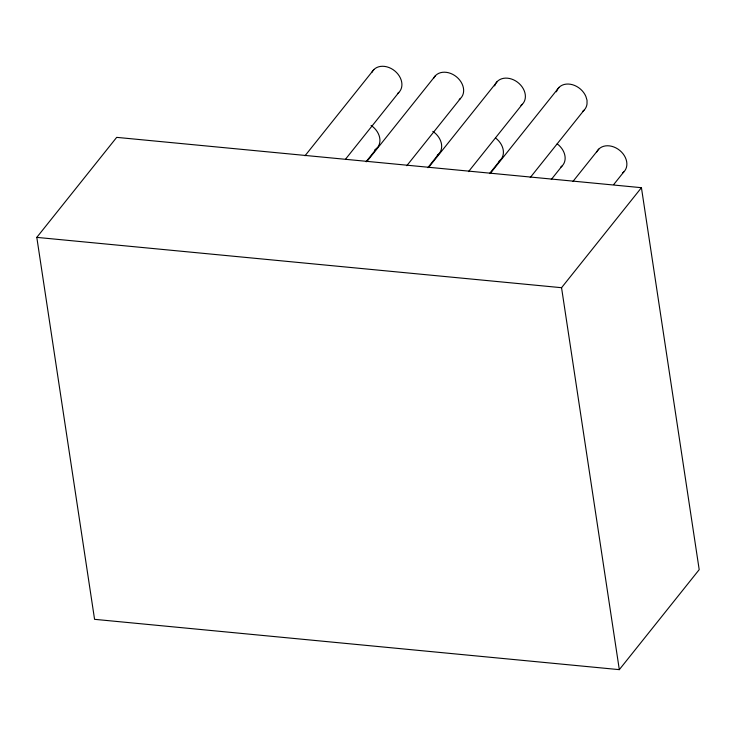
<?xml version="1.0" encoding="UTF-8"?>
<svg xmlns="http://www.w3.org/2000/svg" width="736" height="736" viewBox="0 0 736 736"><rect width="100%" height="100%" fill="white"/><g stroke="black" fill="none" stroke-linecap="round" stroke-linejoin="round"><path stroke-width="1.1" d="M36.8 237.378L116.684 137.365L641.433 187.689L699.2 569.646L619.316 669.65L94.567 619.326L36.8 237.378L561.55 287.702L641.433 187.689M305.017 155.765L373.842 69.607M345.754 158.893L398.811 92.469M366.077 161.736L376.832 148.276M366.749 161.69L435.574 75.523M406.778 165.71L460.543 98.394M427.809 167.661L438.564 154.192M428.49 167.606L497.315 81.448M468.51 171.626L522.284 104.319M489.55 173.576L500.305 160.117M490.222 173.53L559.047 87.363M530.242 177.551L584.016 110.234M551.282 179.501L562.037 166.032M572.994 181.396L598.8 149.086M613.732 184.524L623.769 171.957M561.55 287.702L619.316 669.65M582.691 111.357A16.956 13.174 38.6 0 0 587.015 104.034L587.034 100.289L585.865 96.425A16.956 13.174 38.6 0 0 570.326 84.235A16.956 13.174 38.6 0 0 556.425 91.816M494.684 85.891A16.956 13.174 38.6 0 1 517.426 82.128A16.956 13.174 38.6 0 1 520.959 105.432M433.587 78.329A16.956 13.174 38.6 0 1 456.568 76.894A16.956 13.174 38.6 0 1 459.218 99.516M371.846 72.413A16.956 13.174 38.6 0 1 394.836 70.969A16.956 13.174 38.6 0 1 397.486 93.592M596.813 151.892A16.956 13.174 38.6 0 1 619.795 150.457A16.956 13.174 38.6 0 1 622.444 173.08M557.189 143.851A16.956 13.174 38.6 0 1 560.712 167.155M495.448 137.926A16.956 13.174 38.6 0 1 498.971 161.239M432.805 131.367A16.956 13.174 38.6 0 1 437.239 155.314M371.073 125.442A16.956 13.174 38.6 0 1 374.762 149.877"/></g></svg>
